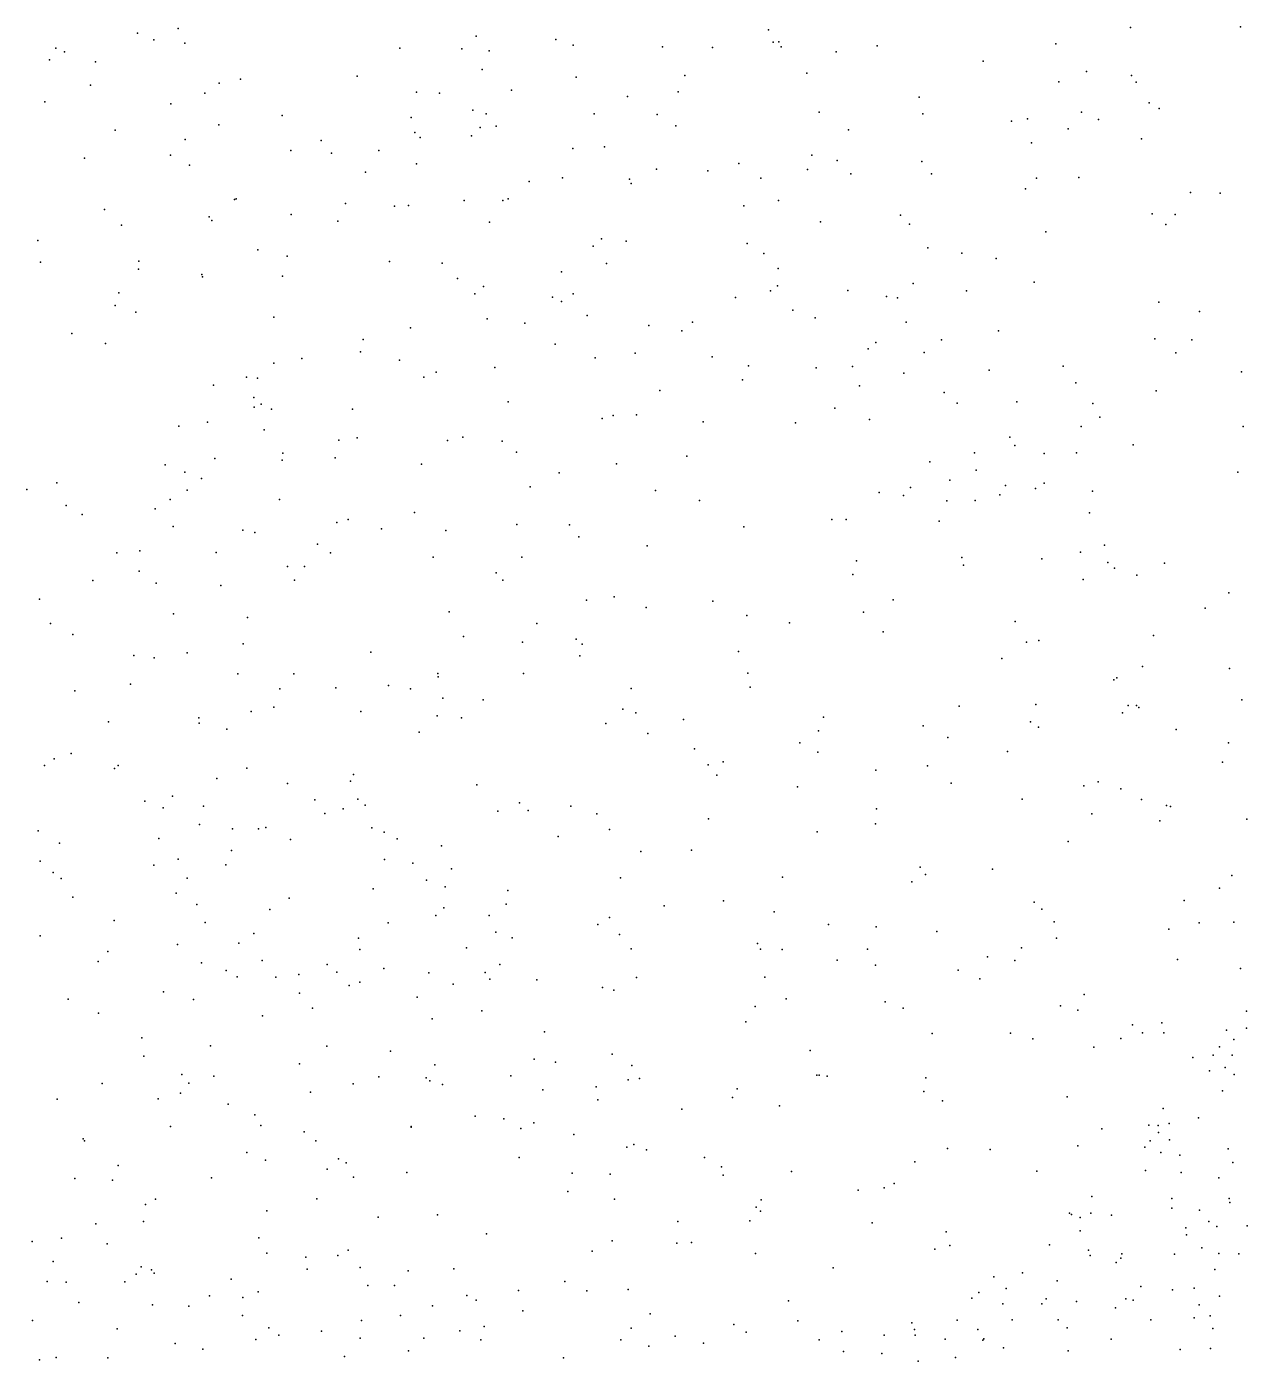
# Model space of a CAD drawing. Header units: metres. Extents: x -25 to 25, y -27.7 to 27.8.
# Drawn here: x -4.834 to -3.289, y 5.094 to 6.784 of the extents above; entities that cross this region are included whole.
import ezdxf

# ---------------------------------------------------------------- set-up
doc = ezdxf.new("R2010")
doc.units = ezdxf.units.M

msp = doc.modelspace()

# ---------------------------------------------------------------- linework, layer by layer
for p in [(-4.6422, 6.7817, 4.422), (-3.8951, 6.7801, -10.9113), (-3.4369, 6.7831, -18.7508), (-3.2976, 6.784, 18.3946), (-4.694, 6.776, 4.715), (-4.673, 6.7672, -24.2701), (-4.6341, 6.7632, 17.4586), (-4.2652, 6.7718, 3.4179), (-4.1643, 6.7678, 16.0909), (-4.1425, 6.7605, 11.6524), (-3.8893, 6.7646, -21.5596), (-3.8823, 6.765, -23.4314), (-3.5317, 6.7621, -21.4042), (-4.7971, 6.7567, 23.1895), (-4.7864, 6.7523, -15.409), (-4.3619, 6.757, 25.9138), (-4.2835, 6.7558, 3.0791), (-4.2489, 6.7536, -21.1746), (-4.0293, 6.7586, -20.8259), (-3.9661, 6.7576, 20.5125), (-3.8793, 6.7585, 11.8539), (-3.8094, 6.7522, 4.5488), (-3.7575, 6.7596, 16.7592), (-4.8054, 6.7421, 5.0983), (-4.7472, 6.7393, -11.7299), (-4.2576, 6.7299, 17.6417), (-3.6235, 6.7405, 20.6139), (-3.4929, 6.7272, -15.2716), (-4.7534, 6.71, 25.8109), (-4.5905, 6.7126, -16.3841), (-4.5635, 6.7174, 2.4011), (-4.4159, 6.7215, 3.8952), (-4.1386, 6.7199, 23.5029), (-4.0013, 6.7223, 11.7199), (-3.8465, 6.7252, 23.4323), (-3.5277, 6.7143, 25.826), (-3.4358, 6.722, -11.3058), (-3.4299, 6.7139, 16.935), (-4.6086, 6.7, 23.3071), (-4.3408, 6.7011, 23.4681), (-4.3116, 6.6997, 17.4981), (-4.2205, 6.7036, 3.2364), (-4.0735, 6.6954, 16.3422), (-4.0095, 6.7013, -10.7294), (-3.7047, 6.6947, -23.0874), (-4.8113, 6.6889, 2.0875), (-4.6516, 6.6863, 4.9522), (-4.2694, 6.6781, -16.393), (-3.8312, 6.6759, -20.5825), (-3.4136, 6.6875, 23.2303), (-3.4009, 6.6806, 20.6513), (-4.5908, 6.6599, 25.8809), (-4.5109, 6.6716, 4.115), (-4.3476, 6.6688, -15.2329), (-4.2526, 6.6735, 4.6811), (-4.1157, 6.6738, -23.6197), (-4.0362, 6.6727, 25.8238), (-3.7, 6.6737, 23.3557), (-3.5875, 6.6643, 16.8077), (-3.5675, 6.6672, 12.3636), (-3.4989, 6.6757, -11.0968), (-3.4776, 6.6664, -18.4242), (-4.7221, 6.6529, 17.3066), (-4.3428, 6.6499, 17.3086), (-4.3363, 6.6436, -10.9351), (-4.271, 6.6456, -11.5495), (-4.2601, 6.6562, 2.9127), (-4.2399, 6.6581, -21.4424), (-4.0127, 6.6586, 4.5834), (-3.7939, 6.6532, 18.2433), (-3.516, 6.6546, -18.9639), (-4.6336, 6.6413, 20.362), (-4.4998, 6.6271, 11.6877), (-4.4614, 6.64, -23.9996), (-4.3884, 6.6272, -11.2858), (-4.1429, 6.6298, 17.4978), (-4.1029, 6.6317, 17.6608), (-3.5623, 6.6368, -19.383), (-3.4233, 6.6419, 12.5017), (-4.7608, 6.6176, 5.2733), (-4.6519, 6.6212, 11.739), (-4.628, 6.6088, 4.6677), (-4.4482, 6.6238, 4.8356), (-4.3406, 6.6102, 11.6186), (-3.9327, 6.6107, 16.4398), (-3.8403, 6.6214, 16.5663), (-3.8083, 6.6146, 25.7516), (-3.7012, 6.6133, 15.4538), (-4.4054, 6.5997, 17.1604), (-4.1561, 6.5924, 3.3961), (-4.0369, 6.6035, 16.023), (-3.9718, 6.6015, -15.2943), (-3.905, 6.5922, 15.6445), (-3.8457, 6.6033, 11.9569), (-3.7912, 6.5977, 20.5344), (-3.6891, 6.5976, -18.5666), (-3.5558, 6.5922, 20.5966), (-3.5026, 6.5929, 15.403), (-4.198, 6.5878, 3.6215), (-4.0712, 6.5909, 20.4667), (-4.0689, 6.5853, -23.1956), (-3.5701, 6.5785, -10.6455), (-4.571, 6.565, 2.251), (-4.5691, 6.5659, 4.3829), (-4.4308, 6.56, 2.4106), (-4.3508, 6.5577, -23.7702), (-4.2804, 6.5637, 2.679), (-4.2313, 6.564, -10.6597), (-4.2248, 6.5661, 17.2341), (-3.8824, 6.5638, -10.5315), (-3.3612, 6.5742, 16.9693), (-3.3237, 6.5733, 25.7911), (-4.7355, 6.5526, -24.105), (-4.6031, 6.5431, 4.9948), (-4.4993, 6.5461, -11.7378), (-4.3684, 6.5569, 3.9546), (-3.9266, 6.5573, 11.8134), (-3.7281, 6.5455, -21.6262), (-3.4098, 6.5471, 18.3198), (-3.3806, 6.5463, -10.8102), (-4.7143, 6.5328, 2.0052), (-4.5996, 6.5384, 17.0603), (-4.4404, 6.5379, 20.4001), (-4.2485, 6.5364, 3.7973), (-3.8292, 6.5369, 18.1244), (-3.7167, 6.534, 12.2122), (-3.544, 6.5243, -22.8796), (-3.3923, 6.5336, 23.1959), (-4.82, 6.5134, 17.1045), (-4.1065, 6.5154, -21.8777), (-4.0752, 6.5123, 17.3101), (-3.9223, 6.5093, 17.9012), (-4.5414, 6.5013, 23.2937), (-4.5044, 6.4935, -10.9725), (-4.1171, 6.5059, 3.2129), (-3.901, 6.4968, 16.2681), (-3.6937, 6.504, 16.5848), (-3.6504, 6.497, 25.7053), (-3.607, 6.4904, 15.5378), (-4.8167, 6.4859, 5.5589), (-4.6925, 6.4771, 20.3199), (-4.692, 6.4869, -15.3911), (-4.375, 6.4867, 17.0307), (-4.3081, 6.4844, 25.8523), (-4.1572, 6.4735, 11.595), (-4.1004, 6.4843, 25.7902), (-3.8829, 6.4778, -20.6654), (-4.6123, 6.4702, 2.1203), (-4.6114, 6.4673, 4.783), (-4.5104, 6.4682, 25.8392), (-4.2889, 6.465, 2.5599), (-3.7123, 6.4586, -10.4401), (-3.5591, 6.4603, 4.4413), (-4.7175, 6.4469, 25.7611), (-4.2669, 6.4455, -22.8762), (-4.2558, 6.4549, -21.732), (-4.1685, 6.4413, -22.6055), (-4.1425, 6.4455, 3.6616), (-3.9368, 6.4411, -22.681), (-3.8927, 6.4497, 17.7149), (-3.884, 6.456, 15.9562), (-3.7949, 6.45, 16.3739), (-3.7457, 6.4424, 15.6642), (-3.7321, 6.4406, -20.0471), (-3.6447, 6.4495, 18.2165), (-4.7221, 6.431, 11.6824), (-4.157, 6.4358, 23.4002), (-3.8644, 6.4251, 23.3516), (-3.4012, 6.4352, -15.175), (-3.3496, 6.4235, -18.4839), (-4.6961, 6.4223, -23.873), (-4.5215, 6.4163, -23.7162), (-4.2512, 6.4142, -22.3667), (-4.2037, 6.4085, 2.7775), (-4.1249, 6.4181, -22.1792), (-3.9915, 6.4098, 17.2128), (-3.8363, 6.4155, 16.1293), (-3.721, 6.41, -19.7953), (-4.7771, 6.3955, 1.7279), (-4.3482, 6.4026, -15.2285), (-4.0466, 6.4054, -22.4331), (-4.0047, 6.3989, 4.6406), (-3.6039, 6.399, 12.3661), (-3.4062, 6.3888, 18.2848), (-4.7345, 6.3829, -11.972), (-4.4117, 6.3722, 4.0869), (-4.4081, 6.3877, -23.1535), (-4.1651, 6.3819, -16.2981), (-3.7691, 6.3759, 15.8812), (-3.7594, 6.3842, -20.3082), (-3.6763, 6.3876, -19.5667), (-3.3596, 6.3876, 20.6384), (-4.5211, 6.3578, 4.4292), (-4.4859, 6.3639, 2.2385), (-4.3623, 6.3616, -22.0409), (-4.1146, 6.3648, 17.0597), (-4.064, 6.3706, 3.3609), (-3.9666, 6.3658, -10.3602), (-3.698, 6.3714, -21.7497), (-3.3797, 6.3709, -21.5793), (-4.556, 6.3402, 16.8769), (-4.5421, 6.3391, 4.6002), (-4.3315, 6.3401, 23.3265), (-4.316, 6.3464, 4.8729), (-4.2414, 6.3526, 16.9643), (-3.9204, 6.3544, 11.8465), (-3.8348, 6.3521, 25.6666), (-3.7889, 6.3538, 17.6265), (-3.7238, 6.3453, 20.543), (-3.6158, 6.349, 16.5111), (-3.5221, 6.354, -22.7281), (-3.2967, 6.3471, 23.14), (-4.5977, 6.3299, -11.4875), (-4.0326, 6.3233, 11.6871), (-3.9283, 6.3367, 20.4857), (-3.78, 6.3294, 17.8115), (-3.5063, 6.333, 15.6935), (-3.4044, 6.3228, -10.4675), (-4.5468, 6.3145, -23.4756), (-4.5372, 6.3061, 4.8516), (-4.2249, 6.309, -10.4394), (-3.673, 6.3208, 15.9994), (-3.6565, 6.3071, 16.2447), (-3.5808, 6.3091, 15.8439), (-3.4847, 6.3067, 23.2209), (-4.5462, 6.3023, -22.826), (-4.5241, 6.2998, 11.5167), (-4.4218, 6.2996, 5.0035), (-4.1057, 6.2878, 4.7596), (-4.0919, 6.2917, 20.4412), (-4.0624, 6.2924, 3.5628), (-3.8111, 6.301, 17.3284), (-3.4757, 6.2895, 16.7661), (-4.6417, 6.2782, 1.9027), (-4.6053, 6.2831, -11.7763), (-4.5334, 6.2735, 2.096), (-3.9777, 6.2836, -16.2055), (-3.8609, 6.2822, -20.5688), (-3.7672, 6.2864, 4.5479), (-3.4993, 6.2779, 25.5935), (-3.2945, 6.2779, 17.0494), (-4.439, 6.2604, 23.2376), (-4.4157, 6.2632, -16.3436), (-4.3015, 6.2598, 2.4861), (-4.2821, 6.2644, 3.9532), (-4.2321, 6.2591, 25.7469), (-3.5899, 6.2642, -16.016), (-3.5834, 6.2535, 16.3943), (-3.4336, 6.2545, 20.6665), (-4.596, 6.2373, 20.2996), (-4.5101, 6.244, 5.1288), (-4.4436, 6.2381, -10.5826), (-4.214, 6.2452, -21.2364), (-3.9985, 6.2402, -15.2818), (-3.6345, 6.2442, 23.2642), (-3.5461, 6.2435, 4.4241), (-3.5055, 6.2443, -18.4903), (-4.6587, 6.229, 5.173), (-4.6338, 6.2199, 23.0046), (-4.5109, 6.235, 25.7324), (-4.3344, 6.2299, 20.3829), (-4.0876, 6.2306, -20.8255), (-3.691, 6.2328, 17.6545), (-3.6322, 6.2222, -18.9965), (-3.301, 6.2199, -15.9921), (-4.796, 6.2065, -23.2083), (-4.6128, 6.2119, -15.4548), (-4.16, 6.2189, 2.869), (-3.6659, 6.2097, 18.0426), (-3.5952, 6.2028, 12.3808), (-3.5465, 6.206, 16.0857), (-4.8341, 6.1978, 5.4445), (-4.631, 6.1971, 5.0142), (-4.197, 6.2013, 16.8809), (-4.0384, 6.1967, 3.3662), (-3.7551, 6.1942, -10.2464), (-3.7243, 6.1904, 12.2228), (-3.7156, 6.2003, -18.7563), (-3.6024, 6.1913, -21.9202), (-3.5574, 6.199, -19.2694), (-3.4852, 6.1959, 18.1712), (-4.7841, 6.1777, 22.7617), (-4.6715, 6.1734, 11.4965), (-4.6526, 6.1853, 16.8139), (-4.5143, 6.1853, 4.4806), (-3.9825, 6.1838, 23.3077), (-3.6695, 6.1835, 17.8364), (-3.6336, 6.1841, -22.4071), (-4.764, 6.1664, -11.9136), (-4.4416, 6.156, 2.2264), (-4.4271, 6.1599, -15.2892), (-4.3433, 6.1687, 16.815), (-4.2139, 6.1537, 2.7171), (-4.1472, 6.1533, 4.884), (-3.8151, 6.16, 25.6282), (-3.797, 6.1601, -20.3944), (-3.679, 6.1577, 4.5237), (-3.4889, 6.1684, 16.6326), (-4.6489, 6.1512, 1.7975), (-4.5604, 6.1463, 1.9958), (-4.5454, 6.1436, 4.6747), (-4.3852, 6.1482, 5.0523), (-4.3035, 6.146, 11.4117), (-4.1353, 6.1378, 23.2769), (-3.9266, 6.1506, 20.5201), (-4.6909, 6.1204, -11.6401), (-4.5941, 6.1182, 4.8358), (-4.4659, 6.1288, 4.2604), (-4.0487, 6.1267, 3.2148), (-3.5002, 6.1185, -19.581), (-3.4701, 6.1274, -18.669), (-4.7202, 6.1179, 20.2207), (-4.4494, 6.1179, 20.3141), (-4.3198, 6.1123, 25.7004), (-4.2076, 6.1124, -16.3099), (-3.7837, 6.1077, 20.5914), (-3.6504, 6.1116, 17.3911), (-3.6484, 6.1022, -20.102), (-3.5492, 6.1101, 25.5571), (-3.4657, 6.1053, 4.4116), (-3.3942, 6.1046, -10.3103), (-4.6918, 6.0945, -22.6356), (-4.504, 6.1004, 23.0636), (-4.4824, 6.1006, -21.9999), (-4.2398, 6.0924, 20.3805), (-3.7884, 6.0904, 23.2852), (-3.4572, 6.0984, 23.2325), (-3.4291, 6.0896, 16.0685), (-4.7505, 6.0827, -11.116), (-4.6702, 6.0794, -15.6526), (-4.5886, 6.0765, -22.401), (-4.4952, 6.083, 25.6593), (-4.2315, 6.0831, 3.9011), (-3.4968, 6.0839, 16.3158), (-4.818, 6.0592, -22.8291), (-4.1256, 6.0578, 16.8348), (-4.0906, 6.0618, 20.4503), (-3.9658, 6.0565, 4.8005), (-3.7373, 6.0583, -16.0554), (-3.3125, 6.0669, 15.9161), (-4.6483, 6.0405, 5.2274), (-4.5545, 6.0357, 11.3787), (-4.2992, 6.0429, -21.4525), (-4.05, 6.0485, 3.5091), (-3.9225, 6.0383, 16.9636), (-3.7751, 6.0425, 17.1267), (-3.3424, 6.0475, -22.288), (-4.8041, 6.0282, 1.4828), (-4.1883, 6.0284, 25.6897), (-3.8688, 6.0289, 11.8964), (-3.75, 6.0176, 4.6369), (-3.5831, 6.0306, 20.7818), (-4.7759, 6.0141, -11.3477), (-4.5603, 6.0023, 22.906), (-4.2812, 6.0119, 11.3171), (-4.2065, 6.0044, 4.9862), (-4.1386, 6.0084, -20.8067), (-4.1309, 6.0021, 3.0367), (-3.5688, 6.0045, -15.2279), (-3.553, 6.0065, 4.4916), (-3.4078, 6.0132, 16.7687), (-4.6987, 5.9878, -10.9117), (-4.6727, 5.9849, 11.6924), (-4.6309, 5.9909, 4.9274), (-4.3985, 5.992, 2.4), (-4.1338, 5.9873, 3.7087), (-3.9332, 5.9926, 11.7411), (-3.5997, 5.9839, 12.3292), (-3.4219, 5.9737, 16.1954), (-3.3117, 5.9711, 4.3831), (-4.7026, 5.9516, 20.2144), (-4.5668, 5.9643, 11.5627), (-4.496, 5.9645, 2.1054), (-4.3762, 5.9499, 5.0981), (-4.3139, 5.9647, 16.7424), (-4.3134, 5.9605, 3.9563), (-4.2055, 5.9647, -15.3068), (-3.9214, 5.9652, 20.673), (-3.458, 5.9568, 12.4619), (-3.4544, 5.9594, -19.9347), (-4.7733, 5.9431, -15.8417), (-4.5136, 5.9455, 4.3695), (-4.4427, 5.9469, 4.1341), (-4.3482, 5.9457, -16.3568), (-4.3072, 5.9335, -21.1024), (-4.069, 5.9461, 11.529), (-3.9185, 5.9476, -15.2962), (-4.55, 5.9169, 10.7891), (-4.5215, 5.9224, -21.8303), (-4.4114, 5.9168, 23.0096), (-4.2562, 5.9316, 23.1236), (-4.0794, 5.9196, 3.3492), (-3.6537, 5.9234, 23.2858), (-3.5569, 5.9255, 17.7663), (-3.4399, 5.9245, 16.5847), (-3.4294, 5.9245, 20.9883), (-3.4265, 5.9217, 25.6238), (-3.2961, 5.9317, -19.5536), (-4.7307, 5.9039, 16.7582), (-4.6164, 5.9086, 25.5529), (-4.6158, 5.9021, 1.83), (-4.3145, 5.9113, 20.3461), (-4.2837, 5.9089, 25.6695), (-4.1011, 5.9016, 3.5568), (-4.0631, 5.9151, 20.5923), (-4.003, 5.9067, 25.6928), (-3.8257, 5.9098, 16.9678), (-3.6996, 5.8988, 17.118), (-3.5638, 5.9037, 17.5195), (-3.4473, 5.9151, 16.4112), (-4.5807, 5.8944, 4.6487), (-4.3373, 5.8906, 2.6122), (-4.048, 5.8891, 16.7894), (-3.8321, 5.8922, 25.6818), (-3.6681, 5.8837, 20.9784), (-3.5536, 5.8968, -10.2055), (-3.3791, 5.8938, -15.8837), (-3.9887, 5.8694, 4.9045), (-3.8555, 5.8773, -10.2163), (-3.8328, 5.8652, 20.9391), (-3.5928, 5.8662, 4.5964), (-3.3128, 5.8769, 16.827), (-4.8114, 5.8485, -11.5989), (-4.7994, 5.8568, 20.3288), (-4.7778, 5.8638, 25.4557), (-4.7185, 5.8484, 22.4828), (-3.9717, 5.8493, 23.229), (-3.9524, 5.8529, -16.1827), (-3.6939, 5.8481, 12.086), (-3.3205, 5.8526, -15.2296), (-4.723, 5.8447, 12.1149), (-4.5935, 5.8319, 11.9376), (-4.5553, 5.845, 22.6726), (-4.4205, 5.8369, 11.4143), (-3.9605, 5.8361, 11.5939), (-3.7595, 5.8427, 4.757), (-4.5042, 5.8254, 11.7543), (-4.4241, 5.8284, 2.4724), (-4.2643, 5.824, -10.4269), (-3.8586, 5.8212, 11.7538), (-3.6639, 5.8262, -15.958), (-3.4959, 5.8227, 25.7309), (-3.4781, 5.8276, -20.2914), (-3.4492, 5.819, 4.5081), (-4.6846, 5.8032, 5.1964), (-4.6494, 5.8096, 20.2735), (-4.4693, 5.8051, -10.6166), (-4.4152, 5.8056, 11.568), (-4.4058, 5.7981, 22.8004), (-4.2103, 5.8013, 3.7009), (-3.574, 5.8058, 21.1238), (-3.4229, 5.8054, 23.2861), (-3.3915, 5.7978, 16.5095), (-4.6615, 5.795, 10.738), (-4.6102, 5.7968, -10.8116), (-4.4566, 5.7878, 10.5071), (-4.4335, 5.7934, -21.4569), (-4.2377, 5.7904, 3.021), (-4.1992, 5.7916, 16.6503), (-4.1453, 5.7969, 20.877), (-4.1125, 5.7873, -16.3068), (-3.9713, 5.7808, -20.7404), (-3.7586, 5.7936, -20.5741), (-3.4858, 5.7872, 12.3282), (-3.3863, 5.7964, 18.0518), (-3.2898, 5.7803, -10.1974), (-4.8194, 5.7655, 1.5071), (-4.6152, 5.7737, 22.3952), (-4.5737, 5.7684, 1.9589), (-4.5408, 5.7682, 10.885), (-4.5313, 5.7699, 5.2029), (-4.3974, 5.7695, 3.9414), (-4.3817, 5.7638, 16.6231), (-4.0965, 5.7674, 4.9833), (-3.8335, 5.7642, 21.1403), (-3.7599, 5.7745, 23.2772), (-3.4, 5.7783, 21.1861), (-4.7924, 5.75, -11.2449), (-4.6667, 5.7559, 25.5186), (-4.5004, 5.7545, 22.5086), (-4.3653, 5.7557, 20.4187), (-4.3092, 5.7467, -15.5144), (-4.1613, 5.7587, 3.3992), (-3.5158, 5.7522, 17.7556), (-4.6424, 5.7297, 12.3349), (-4.5748, 5.7406, 12.1933), (-4.3811, 5.7295, 22.6549), (-4.0566, 5.7393, 11.3992), (-3.9927, 5.7411, 25.7686), (-4.8169, 5.7271, -21.9326), (-4.8008, 5.7128, 10.5557), (-4.6734, 5.7223, 4.8879), (-4.5819, 5.7225, -21.663), (-4.3455, 5.7247, 2.8593), (-4.2964, 5.7176, 10.6136), (-3.7033, 5.7197, 25.8993), (-3.6115, 5.7171, 17.0563), (-4.7904, 5.7051, 20.4059), (-4.631, 5.7056, 4.7077), (-4.328, 5.703, 11.6436), (-4.0825, 5.7061, 21.1201), (-3.8777, 5.7071, 25.8682), (-3.7136, 5.7011, 4.8126), (-3.6965, 5.7105, 21.2361), (-3.3086, 5.7092, 16.2229), (-4.7756, 5.6815, -15.9018), (-4.6448, 5.6868, 1.8108), (-4.5018, 5.6802, 2.3672), (-4.3954, 5.6921, 11.9444), (-4.3044, 5.6949, 11.4895), (-4.2251, 5.6899, 3.2246), (-3.3242, 5.693, 21.2995), (-4.6186, 5.6722, 10.442), (-4.5264, 5.6661, 22.3136), (-4.3063, 5.6683, 20.9237), (-4.2273, 5.673, 5.0397), (-4.0271, 5.6705, 23.1304), (-3.952, 5.6771, 16.5666), (-3.8882, 5.6629, 23.2198), (-3.5588, 5.6753, 17.2244), (-3.5493, 5.6666, 12.102), (-3.3689, 5.6774, 25.9627), (-4.7234, 5.6523, 5.0371), (-4.6083, 5.6497, 20.3717), (-4.3764, 5.6492, -21.0522), (-4.3163, 5.6583, 11.114), (-4.2486, 5.6584, 16.5362), (-4.1111, 5.6471, -15.5099), (-4.0966, 5.6559, 16.5052), (-3.8193, 5.647, 4.9124), (-3.5337, 5.6506, 26.0419), (-3.3502, 5.6492, 23.3151), (-3.3062, 5.65, 16.4811), (-4.8169, 5.6326, 12.78), (-4.5466, 5.6357, 2.1581), (-4.4141, 5.6296, 20.702), (-4.2403, 5.6372, 22.7868), (-4.2195, 5.63, 25.7534), (-4.084, 5.6343, 11.2079), (-3.7588, 5.6441, 26.0255), (-3.682, 5.6383, 16.8024), (-3.5307, 5.6299, -15.3105), (-3.3885, 5.641, 17.9409), (-4.7316, 5.6127, 1.6858), (-4.6431, 5.6216, 12.6902), (-4.5657, 5.6235, 4.2679), (-4.4123, 5.6152, 25.6818), (-4.2776, 5.6176, 11.8046), (-4.069, 5.6161, 25.8913), (-3.909, 5.6232, 25.9946), (-3.9052, 5.616, 21.2971), (-3.8781, 5.6152, 11.5159), (-3.7698, 5.616, 16.5138), (-3.5749, 5.6175, -15.7994), (-4.7438, 5.6003, 22.1401), (-4.6129, 5.5987, 4.5282), (-4.5361, 5.6015, 4.0859), (-4.4537, 5.5964, 10.5101), (-4.2353, 5.5962, -16.3869), (-3.8082, 5.602, -20.7384), (-3.7597, 5.5956, -15.4382), (-3.618, 5.6062, 11.8902), (-3.5834, 5.6015, 4.7763), (-3.3777, 5.6027, 26.1009), (-4.5815, 5.5888, -15.8106), (-4.5676, 5.5808, -21.36), (-4.5189, 5.5805, 2.6386), (-4.4897, 5.5839, 16.5596), (-4.4415, 5.5866, 3.8351), (-4.3819, 5.5915, 22.3649), (-4.3253, 5.586, 3.6257), (-4.2538, 5.5863, 22.619), (-4.2478, 5.5777, 11.3478), (-4.0623, 5.58, 11.0147), (-3.8999, 5.5804, 16.2877), (-3.655, 5.5892, 16.645), (-3.6279, 5.5781, 23.3136), (-3.2977, 5.5915, 4.4786), (-4.6611, 5.5616, 5.2007), (-4.4258, 5.5696, 20.9152), (-4.4123, 5.5739, 10.9721), (-4.2943, 5.5714, 12.1103), (-4.1883, 5.5769, 16.322), (-4.1055, 5.5674, 22.9907), (-4.0909, 5.564, 10.8205), (-4.7815, 5.5524, 12.9355), (-4.6229, 5.5521, 12.8554), (-4.4889, 5.5599, 2.8033), (-4.3401, 5.5552, 21.0965), (-3.8728, 5.5528, 26.1656), (-3.7477, 5.5492, 21.3756), (-3.5257, 5.5442, 16.7949), (-3.4958, 5.5583, 17.4039), (-4.7432, 5.5349, -11.1628), (-4.5355, 5.5315, 20.7211), (-4.4723, 5.5409, 12.6989), (-4.3211, 5.5276, 12.4576), (-4.2579, 5.5376, 10.6555), (-3.9121, 5.5434, -15.9636), (-3.7248, 5.5413, 11.6509), (-3.5036, 5.5385, 16.9758), (-3.2903, 5.5374, 27.5046), (-4.1786, 5.5113, 25.9299), (-3.9241, 5.5239, 23.1355), (-3.4344, 5.5198, 17.7243), (-3.4218, 5.5099, 26.2506), (-3.3974, 5.5225, 12.0393), (-3.3947, 5.5099, -10.0935), (-3.3157, 5.5134, 21.4319), (-3.2902, 5.5157, 12.1613), (-4.6884, 5.5036, 1.8522), (-4.6015, 5.4932, 4.342), (-4.4543, 5.493, 2.9908), (-3.6882, 5.5089, 4.9379), (-3.5888, 5.5096, 16.4368), (-3.5607, 5.5021, -20.6524), (-3.4493, 5.5029, 4.6808), (-3.3063, 5.5014, 27.1122), (-4.6859, 5.4804, 16.6192), (-4.3735, 5.4868, 3.3194), (-4.192, 5.4764, 12.2809), (-4.0929, 5.483, -16.1415), (-3.8426, 5.4876, 4.9991), (-3.4834, 5.4917, 16.6395), (-3.3581, 5.4787, -15.7359), (-3.3326, 5.4815, 27.4536), (-3.3244, 5.4921, 27.3277), (-3.3084, 5.4814, 27.7031), (-4.4889, 5.4705, 25.6851), (-4.3174, 5.4692, 11.0881), (-4.1648, 5.4726, 11.7885), (-4.0681, 5.4686, 22.8448), (-3.3372, 5.4617, 27.5544), (-3.3173, 5.4659, 27.0088), (-4.7385, 5.4456, 5.0119), (-4.6378, 5.4569, 4.5847), (-4.6287, 5.446, 2.4609), (-4.5974, 5.4548, 10.5612), (-4.4209, 5.4451, 12.8248), (-4.3883, 5.4541, -10.7141), (-4.3287, 5.4528, 12.6911), (-4.324, 5.4492, 25.825), (-4.3078, 5.4443, 21.2443), (-4.2215, 5.4556, -10.5295), (-4.0727, 5.4502, 16.0599), (-4.0584, 5.452, 10.7186), (-3.8339, 5.4564, 11.348), (-3.8311, 5.4562, 16.0774), (-3.821, 5.455, -10.2411), (-3.6961, 5.4529, 26.3505), (-3.306, 5.457, 26.9132), (-4.7954, 5.4257, -15.9173), (-4.6675, 5.4261, 2.0333), (-4.6396, 5.4336, 2.2736), (-4.4751, 5.4348, 10.8357), (-4.181, 5.4375, 11.538), (-4.1133, 5.4416, 26.1135), (-3.9409, 5.4278, 10.9211), (-3.9348, 5.4388, 21.4324), (-3.6987, 5.4354, -15.5599), (-3.5173, 5.4287, 11.7482), (-3.3207, 5.4366, 27.798), (-4.5793, 5.4194, 2.7929), (-4.1112, 5.425, 11.9333), (-4.0051, 5.4131, 26.2704), (-3.8812, 5.4174, 11.1494), (-3.6749, 5.4236, 11.5452), (-3.3958, 5.414, -15.4073), (-4.5455, 5.4062, 3.9598), (-4.5377, 5.3924, 16.42), (-4.2663, 5.4045, -15.7942), (-4.2304, 5.4011, 11.2515), (-4.1921, 5.3958, 12.5791), (-3.4137, 5.393, 17.5707), (-3.4021, 5.3927, 26.3588), (-3.3881, 5.3949, 27.5367), (-3.351, 5.4022, 11.8742), (-4.7628, 5.3756, 13.1346), (-4.6523, 5.3914, 5.1366), (-4.483, 5.3845, 5.112), (-4.3473, 5.3911, 22.2237), (-4.3473, 5.3905, 16.1782), (-4.2085, 5.3886, -21.0063), (-4.1416, 5.3813, 22.5138), (-3.4734, 5.3881, 23.3547), (-3.4014, 5.3837, 17.2188), (-4.7609, 5.3732, -16.6682), (-4.5555, 5.3585, -21.1019), (-4.4683, 5.3732, 3.7398), (-4.0747, 5.3651, 12.4395), (-4.0656, 5.3685, -15.9569), (-4.0495, 5.3617, -10.4098), (-3.6685, 5.3633, 23.2222), (-3.6148, 5.3622, 16.1094), (-3.5038, 5.3666, 16.2746), (-3.419, 5.3649, 27.2907), (-3.4121, 5.3731, 27.3938), (-3.3987, 5.3585, 4.5876), (-3.3878, 5.3745, 27.1018), (-3.3136, 5.3629, 26.7452), (-4.7183, 5.3417, -21.618), (-4.5319, 5.3488, 21.11), (-4.4395, 5.3501, 10.6591), (-4.4296, 5.3454, -16.566), (-4.2106, 5.3521, 16.0269), (-3.9762, 5.3521, -20.8999), (-3.7102, 5.3464, 5.048), (-3.3744, 5.3548, 17.0532), (-3.3074, 5.3456, 17.8627), (-4.7731, 5.3254, 1.9314), (-4.6003, 5.3264, 13.1245), (-4.4536, 5.3371, 25.7766), (-4.4205, 5.3269, 12.9782), (-4.353, 5.3331, 11.0183), (-4.1435, 5.3321, 10.6728), (-4.0956, 5.3308, 11.7027), (-3.9548, 5.34, 22.8327), (-3.9524, 5.3296, 15.9166), (-3.8659, 5.3342, 5.0727), (-3.5556, 5.3347, 21.5312), (-3.4181, 5.3356, 27.7073), (-3.3731, 5.3331, 21.545), (-3.3254, 5.3262, 28.043), (-4.7254, 5.3231, 2.1498), (-4.1491, 5.3089, 12.7062), (-3.7818, 5.3107, 15.9555), (-3.7489, 5.3135, 26.4646), (-3.7362, 5.3191, -20.8218), (-4.6839, 5.2923, 25.6203), (-4.671, 5.2994, 4.8925), (-4.4669, 5.2997, -15.8892), (-4.09, 5.2994, 21.4445), (-3.9044, 5.2985, 26.4242), (-3.4861, 5.3025, 27.3383), (-3.3848, 5.3002, 26.8669), (-3.312, 5.2999, 16.7023), (-3.3111, 5.295, 26.6441), (-4.5303, 5.2843, 4.3035), (-4.3892, 5.2764, 25.9182), (-4.3143, 5.2795, 5.0223), (-3.9109, 5.2892, 10.8453), (-3.9053, 5.284, 12.224), (-3.5143, 5.2816, 23.2384), (-3.5117, 5.2797, 27.5078), (-3.5006, 5.276, 27.2326), (-3.4874, 5.2816, 27.6574), (-3.461, 5.2789, 27.7549), (-3.3847, 5.2877, 16.4186), (-3.3498, 5.2854, 17.6709), (-4.7464, 5.2678, 2.3538), (-4.6862, 5.2711, 2.5994), (-4.01, 5.2709, 11.8598), (-3.9189, 5.2717, 12.0468), (-3.7641, 5.2694, 11.0542), (-3.6702, 5.2577, 23.0319), (-3.5008, 5.259, 27.1435), (-3.367, 5.263, 26.7505), (-3.338, 5.2708, 11.7142), (-3.3277, 5.2648, 28.1749), (-3.2892, 5.2653, 16.9471), (-4.827, 5.2455, 15.9769), (-4.7899, 5.2499, 16.124), (-4.7323, 5.2425, -11.2117), (-4.5405, 5.2504, 4.9979), (-4.2521, 5.2554, 22.262), (-4.0931, 5.2466, 5.0112), (-4.0111, 5.2433, 12.6212), (-3.9926, 5.2444, 22.5874), (-3.6658, 5.2406, 11.1998), (-3.5396, 5.2413, 27.6035), (-3.3663, 5.2542, 28.0822), (-4.53, 5.2307, 16.238), (-4.4808, 5.2256, 3.9724), (-4.4403, 5.2278, 21.291), (-4.4271, 5.2347, 10.8935), (-4.1182, 5.2332, 26.3362), (-3.9117, 5.2303, 12.4988), (-3.6846, 5.236, 21.577), (-3.49, 5.2347, 4.8008), (-3.4882, 5.2278, 26.9987), (-3.4492, 5.2247, 27.9303), (-3.4479, 5.2302, 16.1601), (-3.3813, 5.2297, -20.735), (-3.3466, 5.2378, 17.3432), (-3.3251, 5.2303, -15.5535), (-3.2999, 5.2299, 26.5645), (-4.8007, 5.2203, 16.4002), (-4.6893, 5.2136, 16.4636), (-4.6763, 5.2096, 16.0899), (-4.4791, 5.2104, 4.7575), (-4.412, 5.2128, 3.7383), (-4.3514, 5.2085, 4.8768), (-4.2933, 5.211, -16.265), (-3.8132, 5.2121, 22.7391), (-3.5739, 5.206, 27.2542), (-3.4551, 5.2191, 11.4915), (-3.3302, 5.2102, 28.3425), (-4.808, 5.195, -21.9306), (-4.7842, 5.1942, 16.4991), (-4.7101, 5.1946, 16.3929), (-4.6954, 5.2043, 15.9844), (-4.6729, 5.2054, 16.2557), (-4.5755, 5.1981, 21.198), (-4.4023, 5.1899, 3.2172), (-4.3687, 5.1897, 4.4205), (-4.1532, 5.195, 11.4255), (-3.6102, 5.2007, 15.9798), (-3.5298, 5.1957, 27.8163), (-4.6028, 5.177, 16.1322), (-4.5607, 5.1745, -16.6555), (-4.5412, 5.1817, 2.9133), (-4.2772, 5.1772, 11.138), (-4.2115, 5.1834, 4.6396), (-4.1253, 5.1831, 12.8382), (-4.0729, 5.1849, 22.4146), (-3.6379, 5.174, 27.6137), (-3.6292, 5.1809, 27.4364), (-3.5946, 5.186, 22.8908), (-3.5437, 5.1729, 11.2881), (-3.4431, 5.1729, 28.1079), (-3.424, 5.1886, 26.5009), (-3.384, 5.1844, 28.2417), (-3.3565, 5.1866, 26.6132), (-3.3242, 5.1764, 17.5606), (-4.7682, 5.1685, 15.7528), (-4.6749, 5.1655, 15.8546), (-4.6287, 5.1636, 16.3718), (-4.3206, 5.1642, 4.1826), (-4.2653, 5.1712, 15.9277), (-4.2062, 5.1577, 4.3651), (-3.8698, 5.1704, 11.9239), (-3.5988, 5.1668, 26.5415), (-3.5494, 5.1665, 27.913), (-3.5054, 5.1697, 27.9951), (-3.4561, 5.1616, 23.0297), (-3.4337, 5.1714, 4.5783), (-3.3502, 5.1654, 16.2907), (-4.8267, 5.1454, 16.5925), (-4.561, 5.152, 16.2993), (-4.4105, 5.1457, 26.0196), (-4.361, 5.1517, -16.0521), (-4.2552, 5.138, 26.2586), (-4.0448, 5.1541, 4.6494), (-3.939, 5.1406, 15.8124), (-3.8579, 5.1451, 26.5156), (-3.7138, 5.1425, 27.595), (-3.6563, 5.1459, 27.7737), (-3.5867, 5.1465, 27.0394), (-3.5284, 5.1464, -10.0013), (-3.4112, 5.1466, 26.6654), (-3.3563, 5.1489, 28.4611), (-3.3363, 5.1515, 11.5856), (-4.7195, 5.135, 21.1262), (-4.5442, 5.1215, 15.9509), (-4.5277, 5.1364, 10.7987), (-4.515, 5.1272, 16.2136), (-4.461, 5.1322, -10.9175), (-4.4119, 5.1233, -16.5158), (-4.3315, 5.1232, 3.3964), (-4.2857, 5.1327, 21.4345), (-4.2595, 5.1211, 4.0139), (-4.069, 5.1358, 4.4365), (-4.0133, 5.1256, 11.6643), (-3.9235, 5.1308, 4.8221), (-3.8311, 5.1211, -10.1953), (-3.8022, 5.1317, 21.5932), (-3.7486, 5.127, 27.4455), (-3.7105, 5.1343, 12.2367), (-3.7096, 5.1268, 27.3268), (-3.6714, 5.122, 27.8583), (-3.6304, 5.1342, 27.1175), (-3.6228, 5.1223, -20.8617), (-3.5172, 5.1362, 26.8424), (-3.4615, 5.1218, 28.3027), (-3.3327, 5.1356, 28.5565), (-4.6464, 5.1166, 15.778), (-4.6112, 5.1094, 16.4836), (-4.3507, 5.1073, 10.6925), (-4.0823, 5.121, -20.965), (-4.0466, 5.1132, 10.7282), (-3.9773, 5.1169, 12.7592), (-3.8004, 5.1062, 27.62), (-3.624, 5.1206, 11.0595), (-3.5977, 5.1108, 28.0195), (-3.5161, 5.1072, 28.2276), (-3.3742, 5.109, 21.6462), (-3.3358, 5.1102, 26.4919), (-4.818, 5.0959, -15.9027), (-4.797, 5.0989, 25.6679), (-4.7315, 5.0982, 16.613), (-4.4318, 5.1, 16.0303), (-4.1548, 5.0984, 4.1561), (-3.7517, 5.1036, 27.7851), (-3.7058, 5.0939, 12.0557), (-3.6585, 5.0988, 27.9569)]:
    msp.add_point(p)

doc.saveas('drawing.dxf')
